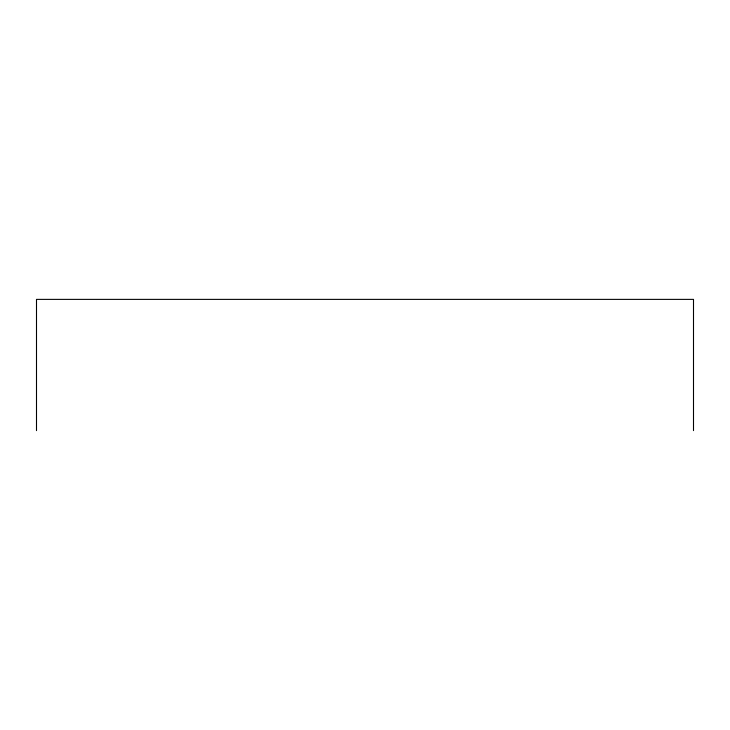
<?xml version="1.0" encoding="UTF-8"?>
<svg xmlns="http://www.w3.org/2000/svg" width="730" height="730" viewBox="0 0 730 730"><rect width="100%" height="100%" fill="white"/><g stroke="black" fill="none" stroke-linecap="round" stroke-linejoin="round"><path stroke-width="1.09" d="M693.5 430.618L693.5 299.382L36.5 299.382L36.5 430.618"/></g></svg>
